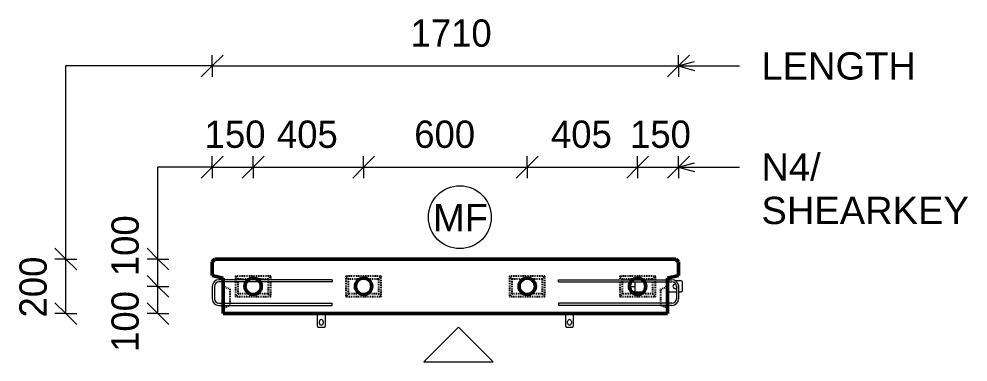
# Model space of a CAD drawing. Header units: millimetres. Extents: x 1421 to 26924, y -2138 to 20093.
# Drawn here: x 5706 to 9187, y 17758 to 19015 of the extents above; entities that cross this region are included whole.
import ezdxf

# ---------------------------------------------------------------- set-up
doc = ezdxf.new("R2010")
doc.units = ezdxf.units.MM
doc.linetypes.add('Dash', pattern=[6.36, 3.18, -3.18])
for name, color, linetype, lineweight in [('A-ANNO-DIMS', 211, 'Continuous', 9), ('A-ANNO-DIMS-40', 211, 'Continuous', 9), ('A-DETL-THIN', 151, 'Continuous', 18), ('A-GENM', 13, 'Continuous', 18), ('A-WALL', 113, 'Continuous', 25), ('A-WALL-HDLN', 110, 'Dash', 25), ('G-ANNO-TEXT', 231, 'Continuous', 9), ('S-RBAR', 171, 'Continuous', 18)]:
    doc.layers.add(name, color=color, linetype=linetype, lineweight=lineweight)
doc.styles.add('Arial', font='arial.ttf', dxfattribs={"height": 100})
doc.styles.add('Nirmala UI Semilight', font='NirmalaS.ttf', dxfattribs={"height": 100})
doc.dimstyles.new('Arrow_Filled_-_2_5_NI_UI', dxfattribs={"dimscale": 304.8, "dimtxt": 104.736395, "dimasz": 0.262467, "dimexe": 0.131234, "dimexo": 0.0625, "dimgap": 0.131234, "dimtad": 1, "dimdec": 0, "dimzin": 0, "dimdsep": 46, "dimtxsty": 'Nirmala UI Semilight', "dimblk1": 'OBLIQUE', "dimblk2": 'OBLIQUE', "dimsah": 1, "dimcen": 0.09, "dimazin": 0, "dimtfac": 1, "dimtdec": 4, "dimtix": 1, "dimtmove": 0, "dimatfit": 3, "dimfxl": 0.131234, "dimfxlon": 1, "dimtvp": 1, "dimtolj": 1, "dimtzin": 0, "dimarcsym": 2})
doc.dimstyles.new('Arrow_Filled_-_2_5_NI_UI_2', dxfattribs={"dimscale": 304.8, "dimtxt": 104.736395, "dimasz": 0.262467, "dimexe": 0.131234, "dimexo": 0.0625, "dimgap": 0.131234, "dimtad": 1, "dimdec": 0, "dimzin": 0, "dimdsep": 46, "dimtxsty": 'Nirmala UI Semilight', "dimblk1": 'OBLIQUE', "dimblk2": 'OBLIQUE', "dimsah": 1, "dimcen": 0.09, "dimazin": 0, "dimtfac": 1, "dimtdec": 4, "dimtix": 1, "dimtmove": 2, "dimatfit": 3, "dimfxl": 0.131234, "dimfxlon": 1, "dimtvp": 1, "dimtolj": 1, "dimtzin": 0, "dimarcsym": 2})

# ---------------------------------------------------------------- blocks, each defined once
blk = doc.blocks.new('RR spread anchor face based - RR-SA-2_5-150-1726819-Elevation Top')
at = {"layer": 'A-GENM'}
for p, q in [((2993.8, 17935.4), (2993.8, 17890.4)), ((3023.8, 17890.4), (3023.8, 17935.4)), ((2993.8, 17890.4), (2996.3, 17885.4)), ((3001.8, 17900.9), (3001.8, 17906.9)), ((3015.8, 17906.9), (3015.8, 17900.9)), ((3021.3, 17885.4), (3023.8, 17890.4)), ((2996.3, 17885.4), (3021.3, 17885.4))]:
    blk.add_line(p, q, dxfattribs=at)
for centre, start, end in [((3008.8, 17906.9), 0, 180), ((3008.8, 17900.9), 180, 0)]:
    blk.add_arc(centre, 7, start, end, dxfattribs=at)
blk = doc.blocks.new('RR spread anchor face based - RR-SA-3_0-200-1726827-Elevation Top')
at = {"layer": 'A-GENM'}
for p, q in [((4140.3, 18035.4), (4158.8, 18035.4)), ((4158.8, 18051.4), (4158.8, 18035.4)), ((4158.8, 18051.4), (4158.8, 18015.4)), ((4158.8, 18035.4), (4158.8, 18015.4)), ((4328.8, 18055.4), (4307.9, 18055.4)), ((4333.8, 18052.9), (4328.8, 18055.4)), ((4333.8, 18017.9), (4333.8, 18052.9)), ((4158.8, 18015.4), (4148.1, 18015.4)), ((4158.8, 18015.4), (4189.5, 18015.4)), ((4278.8, 18015.4), (4310.8, 18015.4)), ((4310.8, 18026.4), (4307.5, 18026.4)), ((4318.8, 18015.4), (4328.8, 18015.4)), ((4328.8, 18015.4), (4333.8, 18017.9))]:
    blk.add_line(p, q, dxfattribs=at)
for centre, start, end in [((4307.5, 18035.4), 90, 270), ((4311.5, 18035.4), 325.337, 43.1233)]:
    blk.add_arc(centre, 9, start, end, dxfattribs=at)
blk = doc.blocks.new('DIMBLOCK23-Elevation Top')
at = {"layer": 'A-ANNO-DIMS-40'}
for p, q in [((6415, 18842.7), (6455, 18882.7)), ((6415, 18842.7), (6415, 18882.7)), ((8125, 18842.7), (8165, 18882.7)), ((8125, 18842.7), (8125, 18882.7)), ((6415, 18842.7), (6375, 18802.7)), ((6415, 18842.7), (8125, 18842.7)), ((6415, 18842.7), (6415, 18802.7)), ((8125, 18842.7), (8085, 18802.7)), ((8125, 18842.7), (8125, 18802.7))]:
    blk.add_line(p, q, dxfattribs=at)
at = {"layer": 'A-ANNO-DIMS-40', "color": 0, "insert": (7142.4, 19013.1), "char_height": 100, "width": 306.211, "attachment_point": 1, "line_spacing_factor": 1.142579, "style": 'Nirmala UI Semilight'}
blk.add_mtext('1710', dxfattribs=at)
blk = doc.blocks.new('_Oblique')
at = {"color": 0, "linetype": 'ByBlock', "lineweight": -2}
blk.add_line((-0.5, -0.5), (0.5, 0.5), dxfattribs=at)
blk = doc.blocks.new('DIMBLOCK24-Elevation Top')
at = {"layer": 'A-ANNO-DIMS-40'}
for p, q in [((6415, 18472.2), (6455, 18512.2)), ((6415, 18472.2), (6415, 18512.2)), ((6565, 18472.2), (6605, 18512.2)), ((6565, 18472.2), (6565, 18512.2)), ((6415, 18472.2), (6375, 18432.2)), ((6415, 18472.2), (6565, 18472.2)), ((6415, 18472.2), (6415, 18432.2)), ((6565, 18472.2), (6525, 18432.2)), ((6565, 18472.2), (6565, 18432.2))]:
    blk.add_line(p, q, dxfattribs=at)
at = {"layer": 'A-ANNO-DIMS-40', "color": 0, "insert": (6387.2, 18642.7), "char_height": 100, "width": 246.797, "attachment_point": 1, "line_spacing_factor": 1.142579, "style": 'Nirmala UI Semilight'}
blk.add_mtext('150', dxfattribs=at)
blk = doc.blocks.new('DIMBLOCK25-Elevation Top')
at = {"layer": 'A-ANNO-DIMS-40'}
for p, q in [((6565, 18472.2), (6605, 18512.2)), ((6565, 18472.2), (6565, 18512.2)), ((6970, 18472.2), (7010, 18512.2)), ((6970, 18472.2), (6970, 18512.2)), ((6565, 18472.2), (6525, 18432.2)), ((6565, 18472.2), (6970, 18472.2)), ((6565, 18472.2), (6565, 18432.2)), ((6970, 18472.2), (6930, 18432.2)), ((6970, 18472.2), (6970, 18432.2))]:
    blk.add_line(p, q, dxfattribs=at)
at = {"layer": 'A-ANNO-DIMS-40', "color": 0, "insert": (6652.3, 18642.7), "char_height": 100, "width": 276.504, "attachment_point": 1, "line_spacing_factor": 1.142579, "style": 'Nirmala UI Semilight'}
blk.add_mtext('405', dxfattribs=at)
blk = doc.blocks.new('DIMBLOCK26-Elevation Top')
at = {"layer": 'A-ANNO-DIMS-40'}
for p, q in [((6970, 18472.2), (7010, 18512.2)), ((6970, 18472.2), (6970, 18512.2)), ((7570, 18472.2), (7610, 18512.2)), ((7570, 18472.2), (7570, 18512.2)), ((6970, 18472.2), (6930, 18432.2)), ((6970, 18472.2), (7570, 18472.2)), ((6970, 18472.2), (6970, 18432.2)), ((7570, 18472.2), (7530, 18432.2)), ((7570, 18472.2), (7570, 18432.2))]:
    blk.add_line(p, q, dxfattribs=at)
at = {"layer": 'A-ANNO-DIMS-40', "color": 0, "insert": (7155.8, 18642.7), "char_height": 100, "width": 274.219, "attachment_point": 1, "line_spacing_factor": 1.142579, "style": 'Nirmala UI Semilight'}
blk.add_mtext('600', dxfattribs=at)
blk = doc.blocks.new('DIMBLOCK27-Elevation Top')
at = {"layer": 'A-ANNO-DIMS-40'}
for p, q in [((7570, 18472.2), (7610, 18512.2)), ((7570, 18472.2), (7570, 18512.2)), ((7975, 18472.2), (8015, 18512.2)), ((7975, 18472.2), (7975, 18512.2)), ((7570, 18472.2), (7530, 18432.2)), ((7570, 18472.2), (7975, 18472.2)), ((7570, 18472.2), (7570, 18432.2)), ((7975, 18472.2), (7935, 18432.2)), ((7975, 18472.2), (7975, 18432.2))]:
    blk.add_line(p, q, dxfattribs=at)
at = {"layer": 'A-ANNO-DIMS-40', "color": 0, "insert": (7657.3, 18642.7), "char_height": 100, "width": 276.504, "attachment_point": 1, "line_spacing_factor": 1.142579, "style": 'Nirmala UI Semilight'}
blk.add_mtext('405', dxfattribs=at)
blk = doc.blocks.new('DIMBLOCK28-Elevation Top')
at = {"layer": 'A-ANNO-DIMS-40'}
for p, q in [((7975, 18472.2), (8015, 18512.2)), ((7975, 18472.2), (7975, 18512.2)), ((8125, 18472.2), (8165, 18512.2)), ((8125, 18472.2), (8125, 18512.2)), ((7975, 18472.2), (7935, 18432.2)), ((7975, 18472.2), (8125, 18472.2)), ((7975, 18472.2), (7975, 18432.2)), ((8125, 18472.2), (8085, 18432.2)), ((8125, 18472.2), (8125, 18432.2))]:
    blk.add_line(p, q, dxfattribs=at)
at = {"layer": 'A-ANNO-DIMS-40', "color": 0, "insert": (7947.2, 18642.7), "char_height": 100, "width": 246.797, "attachment_point": 1, "line_spacing_factor": 1.142579, "style": 'Nirmala UI Semilight'}
blk.add_mtext('150', dxfattribs=at)
blk = doc.blocks.new('DIMBLOCK29-Elevation Top')
at = {"layer": 'A-ANNO-DIMS-40'}
for p, q in [((5878.2, 18135.4), (5838.2, 18175.4)), ((5878.2, 18135.4), (5838.2, 18135.4)), ((5878.2, 17935.4), (5878.2, 18135.4)), ((5878.2, 18135.4), (5918.2, 18095.4)), ((5878.2, 18135.4), (5918.2, 18135.4)), ((5878.2, 17935.4), (5838.2, 17975.4)), ((5878.2, 17935.4), (5838.2, 17935.4)), ((5878.2, 17935.4), (5918.2, 17895.4)), ((5878.2, 17935.4), (5918.2, 17935.4))]:
    blk.add_line(p, q, dxfattribs=at)
at = {"layer": 'A-ANNO-DIMS-40', "color": 0, "insert": (5707.8, 17921.2), "char_height": 100, "width": 274.219, "attachment_point": 1, "rotation": 90, "line_spacing_factor": 1.142579, "style": 'Nirmala UI Semilight'}
blk.add_mtext('200', dxfattribs=at)
blk = doc.blocks.new('DIMBLOCK30-Elevation Top')
at = {"layer": 'A-ANNO-DIMS-40'}
for p, q in [((6215.9, 18035.4), (6175.9, 18075.4)), ((6215.9, 18035.4), (6175.9, 18035.4)), ((6215.9, 17935.4), (6215.9, 18035.4)), ((6215.9, 18035.4), (6255.9, 17995.4)), ((6215.9, 18035.4), (6255.9, 18035.4)), ((6215.9, 17935.4), (6175.9, 17975.4)), ((6215.9, 17935.4), (6175.9, 17935.4)), ((6215.9, 17935.4), (6255.9, 17895.4)), ((6215.9, 17935.4), (6255.9, 17935.4))]:
    blk.add_line(p, q, dxfattribs=at)
at = {"layer": 'A-ANNO-DIMS-40', "color": 0, "insert": (6045.4, 17795.1), "char_height": 100, "width": 246.797, "attachment_point": 1, "rotation": 90, "line_spacing_factor": 1.142579, "style": 'Nirmala UI Semilight'}
blk.add_mtext('100', dxfattribs=at)
blk = doc.blocks.new('DIMBLOCK31-Elevation Top')
at = {"layer": 'A-ANNO-DIMS-40'}
for p, q in [((6215.9, 18135.4), (6175.9, 18175.4)), ((6215.9, 18135.4), (6175.9, 18135.4)), ((6215.9, 18035.4), (6215.9, 18135.4)), ((6215.9, 18135.4), (6255.9, 18095.4)), ((6215.9, 18135.4), (6255.9, 18135.4)), ((6215.9, 18035.4), (6175.9, 18075.4)), ((6215.9, 18035.4), (6175.9, 18035.4)), ((6215.9, 18035.4), (6255.9, 17995.4)), ((6215.9, 18035.4), (6255.9, 18035.4))]:
    blk.add_line(p, q, dxfattribs=at)
at = {"layer": 'A-ANNO-DIMS-40', "color": 0, "insert": (6045.4, 18072.5), "char_height": 100, "width": 246.797, "attachment_point": 1, "rotation": 90, "line_spacing_factor": 1.142579, "style": 'Nirmala UI Semilight'}
blk.add_mtext('100', dxfattribs=at)

msp = doc.modelspace()

# ---------------------------------------------------------------- linework, layer by layer
at = {"layer": 'A-DETL-THIN'}
for p, q in [((5878.2, 18135.4), (5878.2, 18842.7)), ((6415, 18842.7), (5878.2, 18842.7)), ((6215.9, 18135.4), (6215.9, 18472.2)), ((6415, 18472.2), (6215.9, 18472.2)), ((7318.3, 17885.6), (7191.1, 17758.3)), ((7445.6, 17758.3), (7318.3, 17885.6)), ((7191.1, 17758.3), (7445.6, 17758.3))]:
    msp.add_line(p, q, dxfattribs=at)
msp.add_circle((7323, 18288.6), 115, dxfattribs=at)
at = {"layer": 'A-WALL', "lineweight": 50}
for p, q in [((6425, 18135.4), (6415, 18125.4)), ((8115, 18135.4), (6425, 18135.4)), ((8125, 18125.4), (8115, 18135.4)), ((6415, 18125.4), (6415, 18075.4)), ((8125, 18075.4), (8125, 18125.4)), ((6415, 18075.4), (6455, 18065.4)), ((6455, 18065.4), (6455, 17935.4)), ((8085, 18065.4), (8125, 18075.4)), ((8085, 17935.4), (8085, 18065.4)), ((6455, 17935.4), (8085, 17935.4))]:
    msp.add_line(p, q, dxfattribs=at)
for centre, start, end in [((6565, 18035.4), 90, 270), ((6565, 18035.4), 270, 90), ((6970, 18035.4), 90, 270), ((6970, 18035.4), 270, 90), ((7570, 18035.4), 90, 270), ((7570, 18035.4), 270, 90), ((7975, 18035.4), 90, 270), ((7975, 18035.4), 270, 90)]:
    msp.add_arc(centre, 30, start, end, dxfattribs=at)
at = {"layer": 'A-WALL-HDLN'}
for p, q in [((6630, 18072.9), (6500, 18072.9)), ((6500, 18072.9), (6500, 18059.5)), ((6510, 18062.9), (6500, 18072.9)), ((6630, 18072.9), (6620, 18062.9)), ((6630, 18059.5), (6630, 18072.9)), ((7035, 18072.9), (6905, 18072.9)), ((6905, 18072.9), (6905, 17997.9)), ((6915, 18062.9), (6905, 18072.9)), ((7035, 18072.9), (7025, 18062.9)), ((7035, 17997.9), (7035, 18072.9)), ((7635, 18072.9), (7505, 18072.9)), ((7505, 18072.9), (7505, 17997.9)), ((7515, 18062.9), (7505, 18072.9)), ((7635, 18072.9), (7625, 18062.9)), ((7635, 17997.9), (7635, 18072.9)), ((8040, 18072.9), (7910, 18072.9)), ((7910, 18072.9), (7910, 18059.5)), ((7920, 18062.9), (7910, 18072.9)), ((8040, 18072.9), (8030, 18062.9)), ((8040, 18059.5), (8040, 18072.9)), ((6455.1, 18035.4), (6480, 18025.4)), ((6500, 18059.4), (6500, 18051.5)), ((6500, 18051.4), (6500, 17997.9)), ((6510, 18062.9), (6553, 18062.9)), ((6510, 18059.5), (6510, 18062.9)), ((6510, 18051.5), (6510, 18059.4)), ((6510, 18007.9), (6510, 18051.4)), ((6577, 18062.9), (6620, 18062.9)), ((6620, 18062.9), (6620, 18059.5)), ((6620, 18059.4), (6620, 18051.5)), ((6620, 18051.4), (6620, 18007.9)), ((6630, 18051.5), (6630, 18059.4)), ((6630, 17997.9), (6630, 18051.4)), ((6915, 18062.9), (6958, 18062.9)), ((6915, 18007.9), (6915, 18062.9)), ((6982, 18062.9), (7025, 18062.9)), ((7025, 18062.9), (7025, 18007.9)), ((7515, 18062.9), (7558, 18062.9)), ((7515, 18007.9), (7515, 18062.9)), ((7582, 18062.9), (7625, 18062.9)), ((7625, 18062.9), (7625, 18007.9)), ((7910, 18059.4), (7910, 18051.5)), ((7910, 18051.4), (7910, 17997.9)), ((7920, 18062.9), (7963, 18062.9)), ((7920, 18059.5), (7920, 18062.9)), ((7920, 18051.5), (7920, 18059.4)), ((7920, 18007.9), (7920, 18051.4)), ((7987, 18062.9), (8030, 18062.9)), ((8030, 18062.9), (8030, 18059.5)), ((8030, 18059.4), (8030, 18051.5)), ((8030, 18051.4), (8030, 18007.9)), ((8040, 18051.5), (8040, 18059.4)), ((8040, 17997.9), (8040, 18051.4)), ((8060, 18025.4), (8085, 18035.4)), ((6480, 18025.4), (6480, 17973.5)), ((6510, 18007.9), (6500, 17997.9)), ((6500, 17997.9), (6630, 17997.9)), ((6553, 18007.9), (6510, 18007.9)), ((6620, 18007.9), (6577, 18007.9)), ((6620, 18007.9), (6630, 17997.9)), ((6915, 18007.9), (6905, 17997.9)), ((6905, 17997.9), (7035, 17997.9)), ((6958, 18007.9), (6915, 18007.9)), ((7025, 18007.9), (6982, 18007.9)), ((7025, 18007.9), (7035, 17997.9)), ((7515, 18007.9), (7505, 17997.9)), ((7505, 17997.9), (7635, 17997.9)), ((7558, 18007.9), (7515, 18007.9)), ((7625, 18007.9), (7582, 18007.9)), ((7625, 18007.9), (7635, 17997.9)), ((7920, 18007.9), (7910, 17997.9)), ((7910, 17997.9), (8040, 17997.9)), ((7963, 18007.9), (7920, 18007.9)), ((8030, 18007.9), (7987, 18007.9)), ((8030, 18007.9), (8040, 17997.9)), ((8060, 17973.5), (8060, 18025.4)), ((6479.9, 17965.4), (6455, 17955.4)), ((6480, 17973.4), (6480, 17965.4)), ((8060, 17965.4), (8060, 17973.4)), ((8085, 17955.5), (8060.1, 17965.4))]:
    msp.add_line(p, q, dxfattribs=at)
at = {"layer": 'G-ANNO-TEXT', "color": 10}
for p, q in [((8123.4, 18842.7), (8183.4, 18858.8)), ((8123.4, 18842.7), (8183.4, 18826.6)), ((8123.4, 18842.7), (8349, 18842.7)), ((8123.4, 18472.3), (8183.4, 18488.3)), ((8123.4, 18472.3), (8183.4, 18456.2)), ((8123.4, 18472.3), (8349, 18472.3))]:
    msp.add_line(p, q, dxfattribs=at)
at = {"layer": 'S-RBAR'}
for p, q in [((6415, 18035.4), (6415, 17989.4)), ((6423, 18035.4), (6423, 17989.4)), ((6855, 18059.4), (6439, 18059.4)), ((6855, 18051.4), (6439, 18051.4)), ((6855, 18059.4), (6855, 18051.4)), ((7685, 18059.4), (8101, 18059.4)), ((7685, 18051.4), (7685, 18059.4)), ((7685, 18051.4), (8101, 18051.4)), ((8117, 18035.4), (8117, 17989.4)), ((8125, 18035.4), (8125, 17989.4)), ((6439, 17973.4), (6855, 17973.4)), ((6439, 17965.4), (6855, 17965.4)), ((6855, 17965.4), (6855, 17973.4)), ((8101, 17973.4), (7685, 17973.4)), ((7685, 17973.4), (7685, 17965.4)), ((8101, 17965.4), (7685, 17965.4))]:
    msp.add_line(p, q, dxfattribs=at)
for centre, radius, start, end in [((6439, 18035.4), 24, 90, 180), ((6439, 18035.4), 16, 90, 180), ((8101, 18035.4), 24, 0, 90), ((8101, 18035.4), 16, 0, 90), ((6439, 17989.4), 24, 180, 270), ((6439, 17989.4), 16, 180, 270), ((8101, 17989.4), 16, 270, 360), ((8101, 17989.4), 24, 270, 360)]:
    msp.add_arc(centre, radius, start, end, dxfattribs=at)

# ---------------------------------------------------------------- block references
at = {"layer": 'A-GENM'}
for name, p in [('RR spread anchor face based - RR-SA-3_0-200-1726827-Elevation Top', (3806.2, 0)), ('RR spread anchor face based - RR-SA-2_5-150-1726819-Elevation Top', (3806.2, 0)), ('RR spread anchor face based - RR-SA-2_5-150-1726819-Elevation Top', (4716.2, 0))]:
    msp.add_blockref(name, p, dxfattribs=at)

# ---------------------------------------------------------------- texts
at = {"layer": 'G-ANNO-TEXT', "color": 7, "char_height": 100, "attachment_point": 1, "style": 'Arial'}
for s, insert, width in [('LENGTH', (8429, 18892.7), 686.244), ('N4/', (8429, 18522.3), 262.954), ('SHEARKEY', (8429, 18363.5), 917.131), ('MF', (7224.7, 18337.2), 240.506)]:
    msp.add_mtext(s, dxfattribs=dict(at, insert=insert, width=width))

# ---------------------------------------------------------------- dimensions: what is measured, and where the dimension line sits
at = {"layer": 'A-ANNO-DIMS'}
for base, p1, p2, override, picture, middle in [((8125, 18842.7), (6415, 18802.7), (8125, 18802.7), {"dimpost": '<>', "dimfxl": 1710}, 'DIMBLOCK23-Elevation Top', (7270, 18934.6)), ((6565, 18472.2), (6415, 18432.2), (6565, 18432.2), {"dimpost": '<>', "dimfxl": 150}, 'DIMBLOCK24-Elevation Top', (6490, 18564.1)), ((6970, 18472.2), (6565, 18432.2), (6970, 18432.2), {"dimpost": '<>', "dimfxl": 405}, 'DIMBLOCK25-Elevation Top', (6767.5, 18563.9)), ((7570, 18472.2), (6970, 18432.2), (7570, 18432.2), {"dimpost": '<>', "dimfxl": 600}, 'DIMBLOCK26-Elevation Top', (7270, 18563.9)), ((7975, 18472.2), (7570, 18432.2), (7975, 18432.2), {"dimpost": '<>', "dimfxl": 405}, 'DIMBLOCK27-Elevation Top', (7772.5, 18563.9)), ((8125, 18472.2), (7975, 18432.2), (8125, 18432.2), {"dimpost": '<>', "dimfxl": 150}, 'DIMBLOCK28-Elevation Top', (8050, 18564.1))]:
    dim = msp.add_linear_dim(base=base, p1=p1, p2=p2, dimstyle='Arrow_Filled_-_2_5_NI_UI', override=override, dxfattribs=at)
    dim.commit()
    dim.dimension.update_dxf_attribs({"geometry": picture, "text_midpoint": middle})
for base, p1, p2, picture, middle in [((6215.9, 18135.4), (6255.9, 18035.4), (6255.9, 18135.4), 'DIMBLOCK31-Elevation Top', (6112.1, 18195.9)), ((6215.9, 18035.4), (6255.9, 17935.4), (6255.9, 18035.4), 'DIMBLOCK30-Elevation Top', (6112.1, 17918.5))]:
    dim = msp.add_linear_dim(base=base, p1=p1, p2=p2, angle=90, dimstyle='Arrow_Filled_-_2_5_NI_UI_2', override={"dimpost": '<>', "dimfxl": 100}, dxfattribs=at)
    dim.commit()
    dim.dimension.update_dxf_attribs({"geometry": picture, "text_midpoint": middle, "dimtype": 160, "text_rotation": 90})
dim = msp.add_linear_dim(base=(5878.2, 18135.4), p1=(5918.2, 17935.4), p2=(5918.2, 18135.4), angle=90, dimstyle='Arrow_Filled_-_2_5_NI_UI', override={"dimpost": '<>', "dimfxl": 200}, dxfattribs=at)
dim.commit()
dim.dimension.update_dxf_attribs({"geometry": 'DIMBLOCK29-Elevation Top', "text_midpoint": (5786.6, 18035.4)})

doc.saveas('drawing.dxf')
